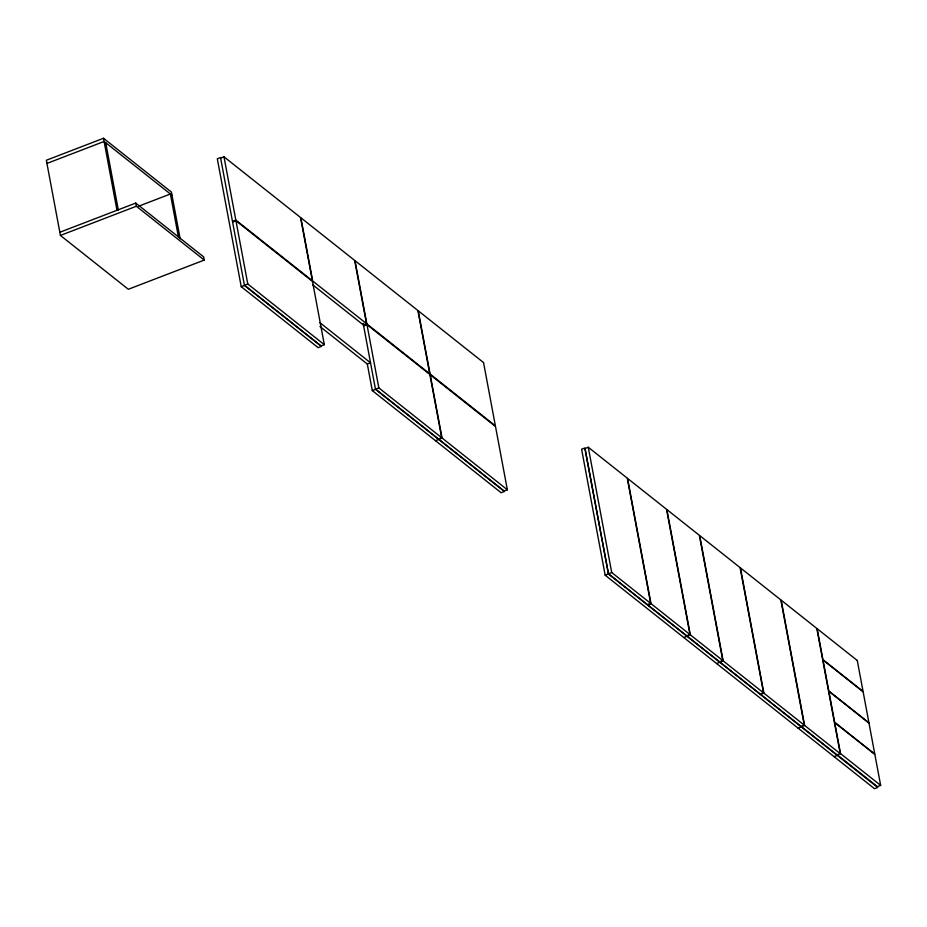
<?xml version="1.0" encoding="UTF-8"?>
<svg xmlns="http://www.w3.org/2000/svg" width="927" height="927" viewBox="0 0 927 927"><rect width="100%" height="100%" fill="white"/><g stroke="black" fill="none" stroke-linecap="round" stroke-linejoin="round"><path stroke-width="1.39" d="M180.162 238.83L171.414 192.098L103.511 138.274L46.35 160.255L60.417 235.435L128.32 289.27L204.253 260.081L203.65 256.895L135.748 203.071L59.826 232.26M46.941 163.43L104.114 141.46L172.016 195.284M220.765 158.042L223.986 156.814L300.522 217.486L312.353 280.73L235.817 220.058L223.986 156.814M60.417 235.435L136.35 206.246L204.253 260.081M138.494 206.269L170.394 193.998L178.54 237.544M232.607 221.298L235.817 220.058M232.735 222.005L235.956 220.765L312.492 281.437L324.323 344.682L321.113 345.922L244.577 285.249L247.787 284.01L324.323 344.682M241.24 286.698L244.461 285.458L321.356 346.42L318.146 347.66L241.24 286.698L217.312 158.784L220.522 157.555L244.461 285.458M366.501 323.65L312.712 281.02L300.881 217.764L354.659 260.406L366.501 323.65L363.28 324.89L312.863 284.913M363.639 325.168L366.86 323.94L429.722 373.778L417.892 310.522L355.018 260.696L366.86 323.94M363.778 325.875L366.988 324.647L429.861 374.485L441.692 437.729L438.483 438.969L375.609 389.131L378.83 387.892L441.692 437.729M372.283 390.58L375.493 389.34L504.381 491.507L501.159 492.747L372.283 390.58L367.231 363.569M442.052 438.007L438.842 439.247L504.137 491.009L507.347 489.769L495.516 426.524L430.221 374.763L442.052 438.007L507.347 489.769M435.505 440.696L438.726 439.456M588.274 447.254L585.064 448.494L608.494 573.743L647.44 604.613L650.661 603.384L627.22 478.123L588.274 447.254L611.716 572.515L650.661 603.384M608.494 573.743L611.716 572.515M605.169 575.192L608.39 573.964L877.742 787.486L874.532 788.726L605.169 575.192L581.6 449.236L584.81 447.996L608.39 573.964M651.021 603.662L647.799 604.902L686.745 635.771L689.966 634.543L666.525 509.282L627.579 478.413L651.021 603.662L689.966 634.543M683.778 637.509L686.988 636.27M690.325 634.821L687.104 636.061L719.572 661.797L722.782 660.557L699.352 535.308L666.884 509.572L690.325 634.821L722.782 660.557M723.153 660.847L719.931 662.087L760.314 694.091L763.524 692.863L740.082 567.602L699.711 535.586L723.153 660.847L763.524 692.863M716.606 663.535L719.816 662.295M763.883 693.141L760.673 694.381L801.055 726.397L804.265 725.157L780.824 599.896L740.453 567.892L763.883 693.141L804.265 725.157M804.624 725.447L781.194 600.186L816.803 628.425L840.244 753.674L804.624 725.447L801.415 726.675L837.035 754.914L840.534 753.605L880.65 785.401L877.429 786.641L837.324 754.845M798.089 728.124L801.299 726.884M834.057 756.641L837.278 755.412M319.769 322.561L370.533 362.805L367.312 364.033L319.942 326.478M880.65 785.401L874.856 754.439L834.74 722.643L840.534 753.605M366.988 324.647L378.83 387.892M363.152 323.384L375.493 389.34M235.956 220.765L247.787 284.01M135.748 203.071L136.35 206.246M105.736 142.746L118.343 210.151M103.511 138.274L116.987 210.278M483.546 362.573L418.251 310.812L430.082 374.056L495.377 425.817L483.546 362.573M857.278 660.499L817.162 628.703L822.956 659.665L863.072 691.461L857.278 660.499M863.141 691.82L823.025 660.024L828.819 690.974L868.935 722.782L863.141 691.82M868.993 723.13L828.889 691.333L834.682 722.295L874.787 754.091L868.993 723.13"/></g></svg>
